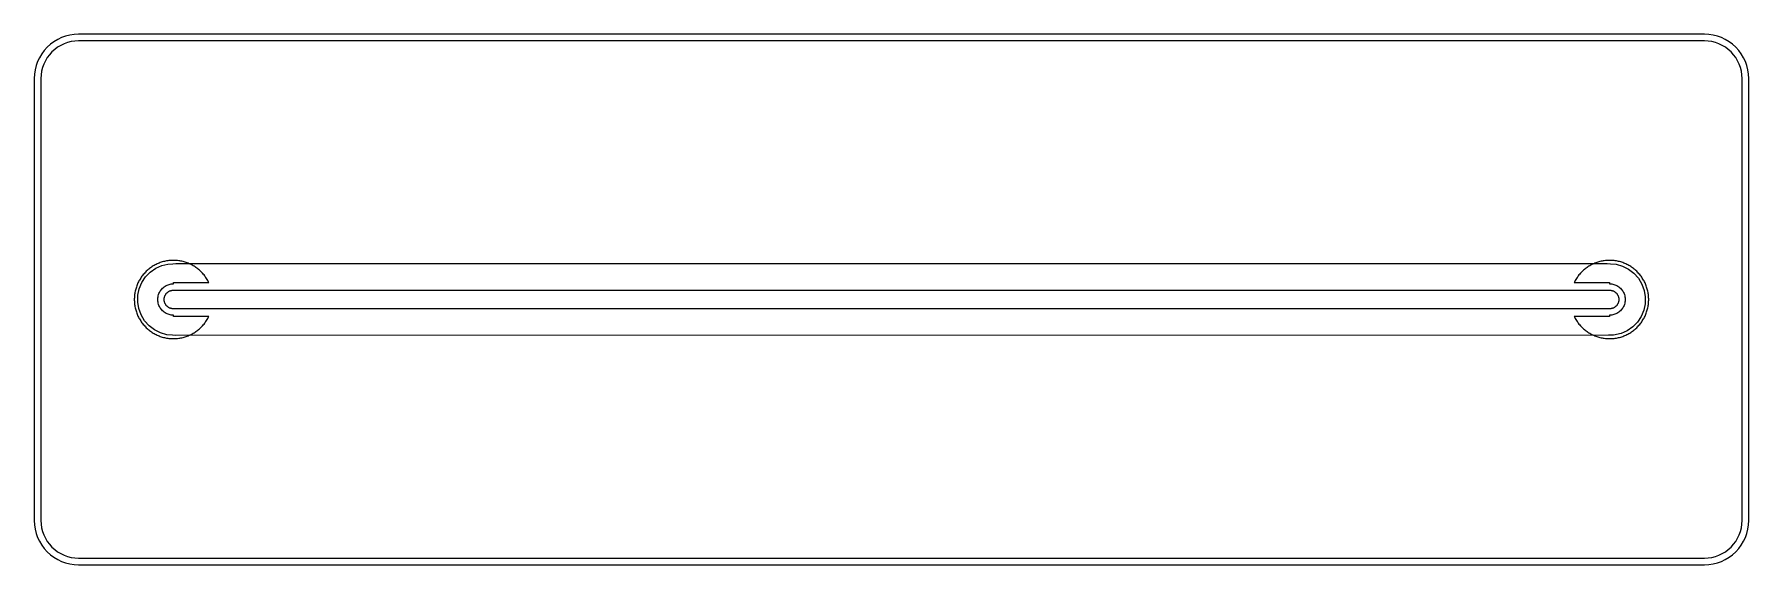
# Model space of a CAD drawing. Header units: millimetres. Extents: x -6.3 to 71.3, y -12 to 12.
import ezdxf

# ---------------------------------------------------------------- set-up
doc = ezdxf.new("R2010")
doc.units = ezdxf.units.MM
for name, color, linetype in [('BOARD_OUTLINE', 5, 'Continuous'), ('SIGNAL', 10, 'Continuous'), ('SIGNAL_GROUND', 94, 'Continuous'), ('SIGNAL_GROUND_PATCH', 96, 'Continuous')]:
    doc.layers.add(name, color=color, linetype=linetype)

msp = doc.modelspace()

# ---------------------------------------------------------------- linework, layer by layer
at = {"layer": 'BOARD_OUTLINE'}
msp.add_lwpolyline([(-4.3, -12), (69.3, -12, 0.414214), (71.3, -10), (71.3, 10, 0.414214), (69.3, 12), (-4.3, 12, 0.414214), (-6.3, 10), (-6.3, -10, 0.414214)], format="xyb", close=True, dxfattribs=at)
at = {"layer": 'SIGNAL'}
msp.add_lwpolyline([(0, 0.422), (65, 0.422), (65.02, 0.421), (65.04, 0.42), (65.059, 0.418), (65.079, 0.414), (65.098, 0.41), (65.117, 0.405), (65.136, 0.399), (65.155, 0.393), (65.173, 0.385), (65.191, 0.376), (65.208, 0.367), (65.225, 0.357), (65.242, 0.346), (65.257, 0.334), (65.273, 0.322), (65.288, 0.309), (65.302, 0.295), (65.315, 0.28), (65.328, 0.265), (65.34, 0.25), (65.351, 0.233), (65.362, 0.217), (65.372, 0.199), (65.381, 0.182), (65.389, 0.164), (65.396, 0.145), (65.402, 0.127), (65.408, 0.108), (65.412, 0.088), (65.416, 0.069), (65.419, 0.049), (65.421, 0.03), (65.422, 0.01), (65.422, -0.01), (65.421, -0.03), (65.419, -0.049), (65.416, -0.069), (65.412, -0.088), (65.408, -0.108), (65.402, -0.127), (65.396, -0.145), (65.389, -0.164), (65.381, -0.182), (65.372, -0.199), (65.362, -0.217), (65.351, -0.233), (65.34, -0.25), (65.328, -0.265), (65.315, -0.28), (65.302, -0.295), (65.288, -0.309), (65.273, -0.322), (65.257, -0.334), (65.242, -0.346), (65.225, -0.357), (65.208, -0.367), (65.191, -0.376), (65.173, -0.385), (65.155, -0.393), (65.136, -0.399), (65.117, -0.405), (65.098, -0.41), (65.079, -0.414), (65.059, -0.418), (65.04, -0.42), (65.02, -0.421), (65, -0.422), (0, -0.422), (-0.02, -0.421), (-0.04, -0.42), (-0.059, -0.418), (-0.079, -0.414), (-0.098, -0.41), (-0.117, -0.405), (-0.136, -0.399), (-0.155, -0.393), (-0.173, -0.385), (-0.191, -0.376), (-0.208, -0.367), (-0.225, -0.357), (-0.242, -0.346), (-0.257, -0.334), (-0.273, -0.322), (-0.288, -0.309), (-0.302, -0.295), (-0.315, -0.28), (-0.328, -0.265), (-0.34, -0.25), (-0.351, -0.233), (-0.362, -0.217), (-0.372, -0.199), (-0.381, -0.182), (-0.389, -0.164), (-0.396, -0.145), (-0.402, -0.127), (-0.408, -0.108), (-0.412, -0.088), (-0.416, -0.069), (-0.419, -0.049), (-0.421, -0.03), (-0.422, -0.01), (-0.422, 0.01), (-0.421, 0.03), (-0.419, 0.049), (-0.416, 0.069), (-0.412, 0.088), (-0.408, 0.108), (-0.402, 0.127), (-0.396, 0.145), (-0.389, 0.164), (-0.381, 0.182), (-0.372, 0.199), (-0.362, 0.217), (-0.351, 0.233), (-0.34, 0.25), (-0.328, 0.265), (-0.315, 0.28), (-0.302, 0.295), (-0.288, 0.309), (-0.273, 0.322), (-0.257, 0.334), (-0.242, 0.346), (-0.225, 0.357), (-0.208, 0.367), (-0.191, 0.376), (-0.173, 0.385), (-0.155, 0.393), (-0.136, 0.399), (-0.117, 0.405), (-0.098, 0.41), (-0.079, 0.414), (-0.059, 0.418), (-0.04, 0.42), (-0.02, 0.421)], close=True, dxfattribs=at)
at = {"layer": 'SIGNAL_GROUND'}
msp.add_lwpolyline([(-4.3, -11.7), (69.3, -11.7, 0.414214), (71, -10), (71, 10, 0.414214), (69.3, 11.7), (-4.3, 11.7, 0.414214), (-6, 10), (-6, -10, 0.414214)], format="xyb", close=True, dxfattribs=at)
msp.add_lwpolyline([(-0.031, 1.621), (0.1, 1.622), (64.9, 1.622), (65.05, 1.621), (65.302, 1.593), (65.594, 1.509), (65.865, 1.372), (66.106, 1.186), (66.308, 0.959), (66.464, 0.699), (66.568, 0.414), (66.618, 0.114), (66.611, -0.19), (66.547, -0.487), (66.429, -0.767), (66.261, -1.02), (66.049, -1.237), (65.8, -1.411), (65.523, -1.535), (65.183, -1.611), (64.959, -1.618), (0.1, -1.622), (-0.05, -1.621), (-0.302, -1.593), (-0.594, -1.509), (-0.865, -1.372), (-1.106, -1.186), (-1.308, -0.959), (-1.464, -0.699), (-1.568, -0.414), (-1.618, -0.114), (-1.611, 0.19), (-1.547, 0.487), (-1.429, 0.767), (-1.261, 1.02), (-1.049, 1.237), (-0.8, 1.411), (-0.523, 1.535), (-0.255, 1.602)], close=True, dxfattribs=at)
at = {"layer": 'SIGNAL_GROUND_PATCH'}
for points in [[(1.595, 0.772), (1.573, 0.816), (1.549, 0.86), (1.524, 0.904), (1.498, 0.946), (1.471, 0.988), (1.442, 1.029), (1.413, 1.069), (1.382, 1.109), (1.35, 1.147), (1.317, 1.185), (1.283, 1.222), (1.249, 1.257), (1.213, 1.292), (1.176, 1.326), (1.138, 1.358), (1.099, 1.39), (1.06, 1.42), (1.019, 1.449), (0.978, 1.477), (0.936, 1.504), (0.893, 1.53), (0.85, 1.555), (0.806, 1.578), (0.761, 1.6), (0.715, 1.621), (0.67, 1.64), (0.623, 1.659), (0.576, 1.676), (0.529, 1.691), (0.481, 1.705), (0.433, 1.718), (0.384, 1.73), (0.335, 1.74), (0.286, 1.749), (0.237, 1.756), (0.187, 1.762), (0.137, 1.767), (0.087, 1.77), (0.038, 1.771), (-0.012, 1.772), (-0.062, 1.771), (-0.112, 1.768), (-0.162, 1.764), (-0.212, 1.759), (-0.261, 1.753), (-0.31, 1.744), (-0.359, 1.735), (-0.408, 1.724), (-0.457, 1.712), (-0.505, 1.698), (-0.552, 1.684), (-0.599, 1.667), (-0.646, 1.65), (-0.692, 1.631), (-0.738, 1.611), (-0.783, 1.589), (-0.828, 1.567), (-0.871, 1.543), (-0.915, 1.518), (-0.957, 1.491), (-0.999, 1.464), (-1.039, 1.435), (-1.079, 1.405), (-1.119, 1.374), (-1.157, 1.342), (-1.194, 1.309), (-1.231, 1.275), (-1.266, 1.24), (-1.3, 1.203), (-1.334, 1.166), (-1.366, 1.128), (-1.397, 1.089), (-1.428, 1.05), (-1.457, 1.009), (-1.484, 0.967), (-1.511, 0.925), (-1.537, 0.882), (-1.561, 0.839), (-1.584, 0.794), (-1.606, 0.749), (-1.626, 0.704), (-1.645, 0.658), (-1.663, 0.611), (-1.68, 0.564), (-1.695, 0.517), (-1.709, 0.469), (-1.721, 0.42), (-1.732, 0.372), (-1.742, 0.323), (-1.751, 0.273), (-1.758, 0.224), (-1.763, 0.174), (-1.767, 0.125), (-1.77, 0.075), (-1.772, 0.025), (-1.772, -0.025), (-1.77, -0.075), (-1.767, -0.125), (-1.763, -0.174), (-1.758, -0.224), (-1.751, -0.273), (-1.742, -0.323), (-1.732, -0.372), (-1.721, -0.42), (-1.709, -0.469), (-1.695, -0.517), (-1.68, -0.564), (-1.663, -0.611), (-1.645, -0.658), (-1.626, -0.704), (-1.606, -0.749), (-1.584, -0.794), (-1.561, -0.839), (-1.537, -0.882), (-1.511, -0.925), (-1.484, -0.967), (-1.457, -1.009), (-1.428, -1.05), (-1.397, -1.089), (-1.366, -1.128), (-1.334, -1.166), (-1.3, -1.203), (-1.266, -1.24), (-1.231, -1.275), (-1.194, -1.309), (-1.157, -1.342), (-1.119, -1.374), (-1.079, -1.405), (-1.039, -1.435), (-0.999, -1.464), (-0.957, -1.491), (-0.915, -1.518), (-0.871, -1.543), (-0.828, -1.567), (-0.783, -1.589), (-0.738, -1.611), (-0.692, -1.631), (-0.646, -1.65), (-0.599, -1.667), (-0.552, -1.684), (-0.505, -1.698), (-0.457, -1.712), (-0.408, -1.724), (-0.359, -1.735), (-0.31, -1.744), (-0.261, -1.753), (-0.212, -1.759), (-0.162, -1.764), (-0.112, -1.768), (-0.062, -1.771), (-0.012, -1.772), (0.038, -1.771), (0.087, -1.77), (0.137, -1.767), (0.187, -1.762), (0.237, -1.756), (0.286, -1.749), (0.335, -1.74), (0.384, -1.73), (0.433, -1.718), (0.481, -1.705), (0.529, -1.691), (0.576, -1.676), (0.623, -1.659), (0.67, -1.64), (0.715, -1.621), (0.761, -1.6), (0.806, -1.578), (0.85, -1.555), (0.893, -1.53), (0.936, -1.504), (0.978, -1.477), (1.019, -1.449), (1.06, -1.42), (1.099, -1.39), (1.138, -1.358), (1.176, -1.326), (1.213, -1.292), (1.249, -1.257), (1.283, -1.222), (1.317, -1.185), (1.35, -1.147), (1.382, -1.109), (1.413, -1.069), (1.442, -1.029), (1.471, -0.988), (1.498, -0.946), (1.524, -0.904), (1.549, -0.86), (1.573, -0.816), (1.595, -0.772), (0, -0.772), (0, -0.71), (-0.05, -0.708), (-0.099, -0.703), (-0.148, -0.694), (-0.196, -0.682), (-0.243, -0.667), (-0.289, -0.649), (-0.333, -0.627), (-0.376, -0.602), (-0.417, -0.574), (-0.456, -0.544), (-0.493, -0.511), (-0.528, -0.475), (-0.559, -0.437), (-0.589, -0.397), (-0.615, -0.355), (-0.638, -0.311), (-0.658, -0.266), (-0.675, -0.219), (-0.689, -0.172), (-0.699, -0.123), (-0.706, -0.074), (-0.71, -0.025), (-0.71, 0.025), (-0.706, 0.074), (-0.699, 0.123), (-0.689, 0.172), (-0.675, 0.219), (-0.658, 0.266), (-0.638, 0.311), (-0.615, 0.355), (-0.589, 0.397), (-0.559, 0.437), (-0.528, 0.475), (-0.493, 0.511), (-0.456, 0.544), (-0.417, 0.574), (-0.376, 0.602), (-0.333, 0.627), (-0.289, 0.649), (-0.243, 0.667), (-0.196, 0.682), (-0.148, 0.694), (-0.099, 0.703), (-0.05, 0.708), (0, 0.71), (0, 0.772)], [(63.405, -0.772), (63.427, -0.816), (63.451, -0.86), (63.476, -0.904), (63.502, -0.946), (63.529, -0.988), (63.558, -1.029), (63.587, -1.069), (63.618, -1.109), (63.65, -1.147), (63.683, -1.185), (63.717, -1.222), (63.751, -1.257), (63.787, -1.292), (63.824, -1.326), (63.862, -1.358), (63.901, -1.39), (63.94, -1.42), (63.981, -1.449), (64.022, -1.477), (64.064, -1.504), (64.107, -1.53), (64.15, -1.555), (64.194, -1.578), (64.239, -1.6), (64.285, -1.621), (64.33, -1.64), (64.377, -1.659), (64.424, -1.676), (64.471, -1.691), (64.519, -1.705), (64.567, -1.718), (64.616, -1.73), (64.665, -1.74), (64.714, -1.749), (64.763, -1.756), (64.813, -1.762), (64.863, -1.767), (64.913, -1.77), (64.962, -1.771), (65.012, -1.772), (65.062, -1.771), (65.112, -1.768), (65.162, -1.764), (65.212, -1.759), (65.261, -1.753), (65.31, -1.744), (65.359, -1.735), (65.408, -1.724), (65.457, -1.712), (65.505, -1.698), (65.552, -1.684), (65.599, -1.667), (65.646, -1.65), (65.692, -1.631), (65.738, -1.611), (65.783, -1.589), (65.828, -1.567), (65.871, -1.543), (65.915, -1.518), (65.957, -1.491), (65.999, -1.464), (66.039, -1.435), (66.079, -1.405), (66.119, -1.374), (66.157, -1.342), (66.194, -1.309), (66.231, -1.275), (66.266, -1.24), (66.3, -1.203), (66.334, -1.166), (66.366, -1.128), (66.397, -1.089), (66.428, -1.05), (66.457, -1.009), (66.484, -0.967), (66.511, -0.925), (66.537, -0.882), (66.561, -0.839), (66.584, -0.794), (66.606, -0.749), (66.626, -0.704), (66.645, -0.658), (66.663, -0.611), (66.68, -0.564), (66.695, -0.517), (66.709, -0.469), (66.721, -0.42), (66.732, -0.372), (66.742, -0.323), (66.751, -0.273), (66.758, -0.224), (66.763, -0.174), (66.767, -0.125), (66.77, -0.075), (66.772, -0.025), (66.772, 0.025), (66.77, 0.075), (66.767, 0.125), (66.763, 0.174), (66.758, 0.224), (66.751, 0.273), (66.742, 0.323), (66.732, 0.372), (66.721, 0.42), (66.709, 0.469), (66.695, 0.517), (66.68, 0.564), (66.663, 0.611), (66.645, 0.658), (66.626, 0.704), (66.606, 0.749), (66.584, 0.794), (66.561, 0.839), (66.537, 0.882), (66.511, 0.925), (66.484, 0.967), (66.457, 1.009), (66.428, 1.05), (66.397, 1.089), (66.366, 1.128), (66.334, 1.166), (66.3, 1.203), (66.266, 1.24), (66.231, 1.275), (66.194, 1.309), (66.157, 1.342), (66.119, 1.374), (66.079, 1.405), (66.039, 1.435), (65.999, 1.464), (65.957, 1.491), (65.915, 1.518), (65.871, 1.543), (65.828, 1.567), (65.783, 1.589), (65.738, 1.611), (65.692, 1.631), (65.646, 1.65), (65.599, 1.667), (65.552, 1.684), (65.505, 1.698), (65.457, 1.712), (65.408, 1.724), (65.359, 1.735), (65.31, 1.744), (65.261, 1.753), (65.212, 1.759), (65.162, 1.764), (65.112, 1.768), (65.062, 1.771), (65.012, 1.772), (64.962, 1.771), (64.913, 1.77), (64.863, 1.767), (64.813, 1.762), (64.763, 1.756), (64.714, 1.749), (64.665, 1.74), (64.616, 1.73), (64.567, 1.718), (64.519, 1.705), (64.471, 1.691), (64.424, 1.676), (64.377, 1.659), (64.33, 1.64), (64.285, 1.621), (64.239, 1.6), (64.194, 1.578), (64.15, 1.555), (64.107, 1.53), (64.064, 1.504), (64.022, 1.477), (63.981, 1.449), (63.94, 1.42), (63.901, 1.39), (63.862, 1.358), (63.824, 1.326), (63.787, 1.292), (63.751, 1.257), (63.717, 1.222), (63.683, 1.185), (63.65, 1.147), (63.618, 1.109), (63.587, 1.069), (63.558, 1.029), (63.529, 0.988), (63.502, 0.946), (63.476, 0.904), (63.451, 0.86), (63.427, 0.816), (63.405, 0.772), (65, 0.772), (65, 0.71), (65.05, 0.708), (65.099, 0.703), (65.148, 0.694), (65.196, 0.682), (65.243, 0.667), (65.289, 0.649), (65.333, 0.627), (65.376, 0.602), (65.417, 0.574), (65.456, 0.544), (65.493, 0.511), (65.528, 0.475), (65.559, 0.437), (65.589, 0.397), (65.615, 0.355), (65.638, 0.311), (65.658, 0.266), (65.675, 0.219), (65.689, 0.172), (65.699, 0.123), (65.706, 0.074), (65.71, 0.025), (65.71, -0.025), (65.706, -0.074), (65.699, -0.123), (65.689, -0.172), (65.675, -0.219), (65.658, -0.266), (65.638, -0.311), (65.615, -0.355), (65.589, -0.397), (65.559, -0.437), (65.528, -0.475), (65.493, -0.511), (65.456, -0.544), (65.417, -0.574), (65.376, -0.602), (65.333, -0.627), (65.289, -0.649), (65.243, -0.667), (65.196, -0.682), (65.148, -0.694), (65.099, -0.703), (65.05, -0.708), (65, -0.71), (65, -0.772)]]:
    msp.add_lwpolyline(points, close=True, dxfattribs=at)

doc.saveas('drawing.dxf')
